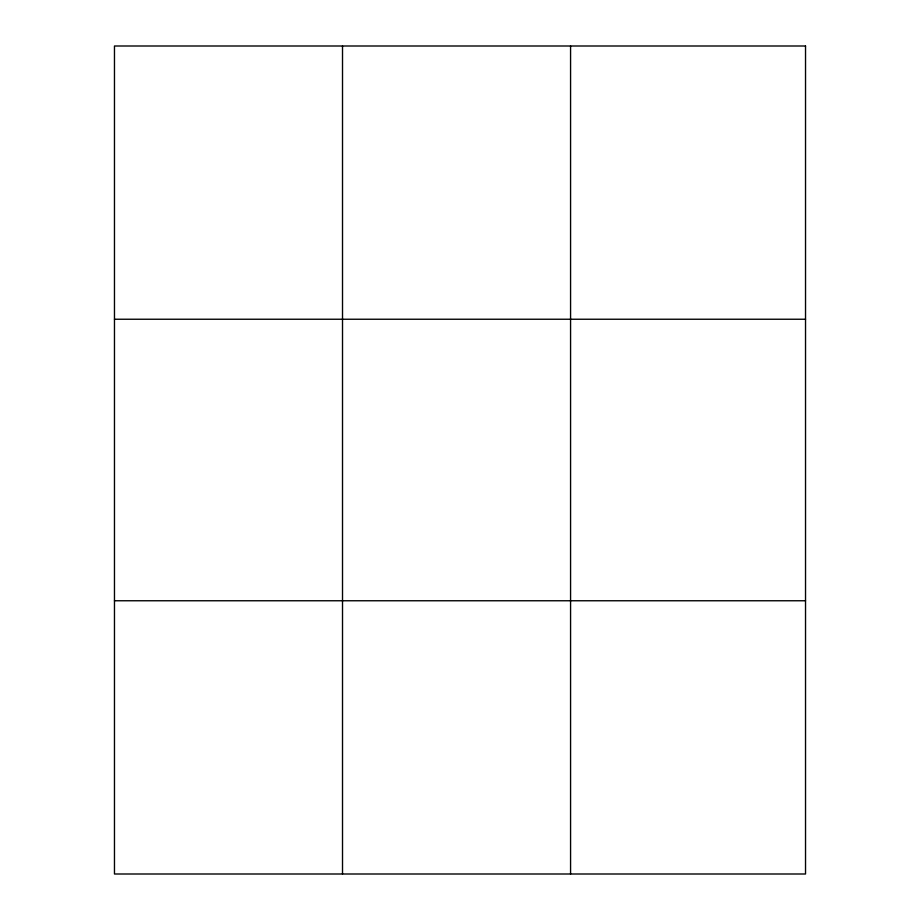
<?xml version="1.0" encoding="UTF-8"?>
<svg xmlns="http://www.w3.org/2000/svg" width="920" height="920" viewBox="0 0 920 920"><rect width="100%" height="100%" fill="white"/><g stroke="black" fill="none" stroke-linecap="round" stroke-linejoin="round"><path stroke-width="1.38" d="M342.516 874L342.516 46M570.572 874L570.572 46M114.471 319.24L805.529 319.24M114.471 600.76L805.529 600.76M805.529 46L805.529 874L114.471 874L114.471 46L805.529 46"/></g></svg>
